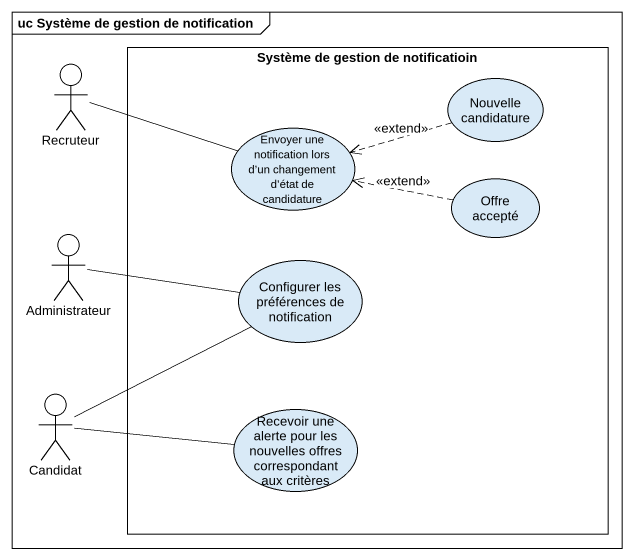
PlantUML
@startuml
mainframe uc Système de gestion de notification
actor Recruteur
rectangle "Système de gestion de notificatioin" as Système_de_gestion_de {
  usecase "Nouvelle candidature" as Nouvelle_candidature
  usecase "Envoyer une notification lors d’un changement d’état de candidature" as Envoyer_une_notification
  usecase "Offre accepté" as Offre_accepté
  usecase "Configurer les préférences de notification" as Configurer_les_préférences
  usecase "Recevoir une alerte pour les nouvelles offres correspondant aux critères" as Recevoir_une_alerte_pour
}
actor Administrateur
actor Candidat
Recruteur -right- Envoyer_une_notification
Nouvelle_candidature .left.> Envoyer_une_notification : <<extend>>
Offre_accepté .left.> Envoyer_une_notification : <<extend>>
Administrateur -right- Configurer_les_préférences
Candidat -right- Configurer_les_préférences
Candidat -right- Recevoir_une_alerte_pour
@enduml
